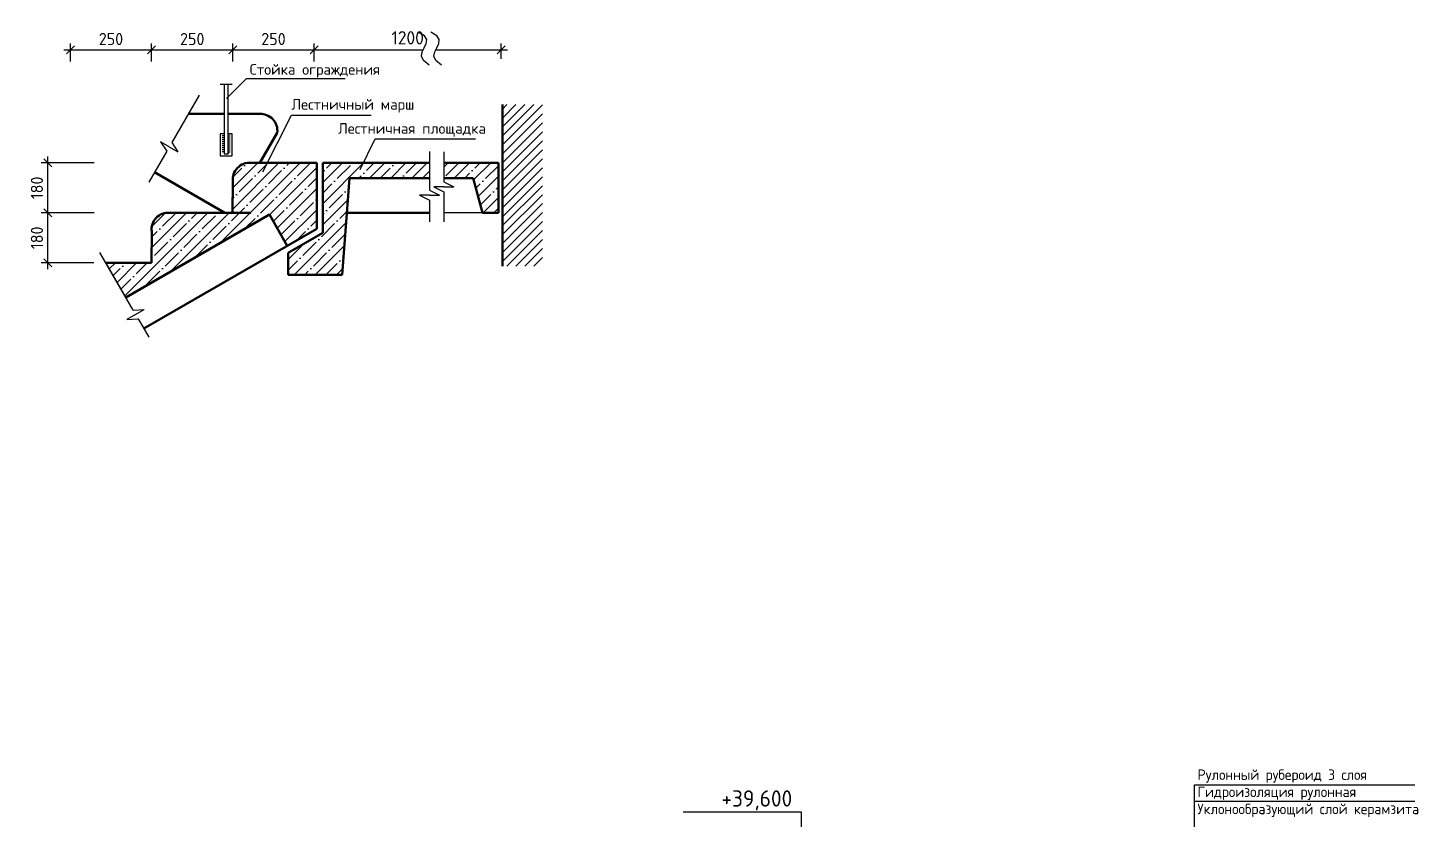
# Model space of a CAD drawing. Header units: inches. Extents: x -2431 to 214825, y 3 to 92804.
# Drawn here: x 162605 to 214825, y 63089 to 92804 of the extents above; entities that cross this region are included whole.
import ezdxf
from ezdxf.enums import TextEntityAlignment as Align

# ---------------------------------------------------------------- set-up
doc = ezdxf.new("R2010")
doc.units = ezdxf.units.IN
doc.header["$MEASUREMENT"] = 0
doc.layers.add('ВЫНОСКИ_Р_СТ', color=130, linetype='Continuous')
doc.layers.add('ОСНОВНЫЕ', color=7, linetype='Continuous', lineweight=50)
doc.styles.add('Arial_1', font='arial.ttf', dxfattribs={"height": 250})
doc.styles.add('GOST-2.304_Type-B', font='GOST_Common.ttf')
doc.styles.add('Чертеж250', font='', dxfattribs={"height": 250})
doc.styles.get('Чертеж250').set_extended_font_data('GOST type B')
doc.dimstyles.new('Диагональ_-_2_5_мм_Arial', dxfattribs={"dimscale": 304.8, "dimtxt": 255.06485, "dimasz": 0.984252, "dimexe": 0.787402, "dimexo": 0.492126, "dimgap": 0.574147, "dimtad": 1, "dimdec": 0, "dimzin": 0, "dimdsep": 46, "dimtxsty": 'Arial_1', "dimblk1": 'OBLIQUE', "dimblk2": 'OBLIQUE', "dimsah": 1, "dimcen": 0.09, "dimdle": 0.787402, "dimazin": 0, "dimtfac": 1, "dimtdec": 4, "dimtix": 1, "dimtmove": 0, "dimatfit": 3, "dimfxl": 1, "dimtvp": 1, "dimtfill": 1, "dimtolj": 1, "dimtzin": 0, "dimarcsym": 2})

# ---------------------------------------------------------------- blocks, each defined once
blk = doc.blocks.new('_Oblique')
at = {"color": 0, "linetype": 'ByBlock', "lineweight": -2}
blk.add_line((-0.5, -0.5), (0.5, 0.5), dxfattribs=at)
blk = doc.blocks.new('*D338')
at = {"color": 0, "lineweight": -2, "transparency": 16777216}
for p, q in [((165099, 85858), (163112, 85858)), ((163352, 83743), (163352, 86098)), ((165082, 83983), (163112, 83983))]:
    blk.add_line(p, q, dxfattribs=at)
at = {"layer": 'Defpoints', "color": 0, "transparency": 16777216}
for p in [(163352, 85858), (165249, 85858), (165232, 83983)]:
    blk.add_point(p, dxfattribs=at)
at = {"color": 0, "lineweight": -2, "transparency": 16777216, "xscale": 299.9999999999999, "yscale": 299.9999999999999, "zscale": 299.9999999999999}
for p, rotation in [((163352, 85858), 90), ((163352, 83983), 270)]:
    blk.add_blockref('_Oblique', p, dxfattribs=dict(at, rotation=rotation))
at = {"color": 0, "transparency": 16777216, "insert": (162948, 84920), "char_height": 457.2, "width": 922.94, "attachment_point": 5, "rotation": 90, "style": 'GOST-2.304_Type-B', "bg_fill": 3, "box_fill_scale": 1.25, "bg_fill_color": 256, "bg_fill_true_color": 13158600, "bg_fill_transparency": 0}
blk.add_mtext('\\A1;180', dxfattribs=at)
blk = doc.blocks.new('*D339')
at = {"color": 0, "lineweight": -2, "transparency": 16777216}
for p, q in [((165099, 87733), (163112, 87733)), ((163352, 85618), (163352, 87973)), ((165082, 85858), (163112, 85858))]:
    blk.add_line(p, q, dxfattribs=at)
at = {"layer": 'Defpoints', "color": 0, "transparency": 16777216}
for p in [(163352, 87733), (165249, 87733), (165232, 85858)]:
    blk.add_point(p, dxfattribs=at)
at = {"color": 0, "lineweight": -2, "transparency": 16777216, "xscale": 299.9999999999999, "yscale": 299.9999999999999, "zscale": 299.9999999999999}
for p, rotation in [((163352, 87733), 90), ((163352, 85858), 270)]:
    blk.add_blockref('_Oblique', p, dxfattribs=dict(at, rotation=rotation))
at = {"color": 0, "transparency": 16777216, "insert": (162948, 86795), "char_height": 457.2, "width": 922.94, "attachment_point": 5, "rotation": 90, "style": 'GOST-2.304_Type-B', "bg_fill": 3, "box_fill_scale": 1.25, "bg_fill_color": 256, "bg_fill_true_color": 13158600, "bg_fill_transparency": 0}
blk.add_mtext('\\A1;180', dxfattribs=at)
blk = doc.blocks.new('*D340')
at = {"color": 0, "lineweight": -2, "transparency": 16777216}
for p, q in [((167015, 91979), (170547, 91979)), ((167255, 91544), (167255, 92219)), ((170307, 91640), (170307, 92219))]:
    blk.add_line(p, q, dxfattribs=at)
at = {"layer": 'Defpoints', "color": 0, "transparency": 16777216}
for p in [(170307, 91979), (167255, 91394), (170307, 91490)]:
    blk.add_point(p, dxfattribs=at)
at = {"color": 0, "lineweight": -2, "transparency": 16777216, "xscale": 299.9999999999999, "yscale": 299.9999999999999, "zscale": 299.9999999999999, "rotation": 180}
blk.add_blockref('_Oblique', (167255, 91979), dxfattribs=at)
at = {"color": 0, "lineweight": -2, "transparency": 16777216, "xscale": 299.9999999999999, "yscale": 299.9999999999999, "zscale": 299.9999999999999}
blk.add_blockref('_Oblique', (170307, 91979), dxfattribs=at)
at = {"color": 0, "transparency": 16777216, "insert": (168781, 92383), "char_height": 457.2, "width": 922.94, "attachment_point": 5, "style": 'GOST-2.304_Type-B', "bg_fill": 3, "box_fill_scale": 1.25, "bg_fill_color": 256, "bg_fill_true_color": 13158600, "bg_fill_transparency": 0}
blk.add_mtext('\\A1;250', dxfattribs=at)
blk = doc.blocks.new('*D341')
at = {"color": 0, "lineweight": -2, "transparency": 16777216}
for p, q in [((163964, 91979), (167495, 91979)), ((164204, 91544), (164204, 92219)), ((167255, 91640), (167255, 92219))]:
    blk.add_line(p, q, dxfattribs=at)
at = {"layer": 'Defpoints', "color": 0, "transparency": 16777216}
for p in [(167255, 91979), (164204, 91394), (167255, 91490)]:
    blk.add_point(p, dxfattribs=at)
at = {"color": 0, "lineweight": -2, "transparency": 16777216, "xscale": 299.9999999999999, "yscale": 299.9999999999999, "zscale": 299.9999999999999, "rotation": 180}
blk.add_blockref('_Oblique', (164204, 91979), dxfattribs=at)
at = {"color": 0, "lineweight": -2, "transparency": 16777216, "xscale": 299.9999999999999, "yscale": 299.9999999999999, "zscale": 299.9999999999999}
blk.add_blockref('_Oblique', (167255, 91979), dxfattribs=at)
at = {"color": 0, "transparency": 16777216, "insert": (165729, 92383), "char_height": 457.2, "width": 922.94, "attachment_point": 5, "style": 'GOST-2.304_Type-B', "bg_fill": 3, "box_fill_scale": 1.25, "bg_fill_color": 256, "bg_fill_true_color": 13158600, "bg_fill_transparency": 0}
blk.add_mtext('\\A1;250', dxfattribs=at)
blk = doc.blocks.new('*D342')
at = {"color": 0, "lineweight": -2, "transparency": 16777216}
for p, q in [((170067, 91979), (173598, 91979)), ((170307, 91544), (170307, 92219)), ((173358, 91640), (173358, 92219))]:
    blk.add_line(p, q, dxfattribs=at)
at = {"layer": 'Defpoints', "color": 0, "transparency": 16777216}
for p in [(173358, 91979), (170307, 91394), (173358, 91490)]:
    blk.add_point(p, dxfattribs=at)
at = {"color": 0, "lineweight": -2, "transparency": 16777216, "xscale": 299.9999999999999, "yscale": 299.9999999999999, "zscale": 299.9999999999999, "rotation": 180}
blk.add_blockref('_Oblique', (170307, 91979), dxfattribs=at)
at = {"color": 0, "lineweight": -2, "transparency": 16777216, "xscale": 299.9999999999999, "yscale": 299.9999999999999, "zscale": 299.9999999999999}
blk.add_blockref('_Oblique', (173358, 91979), dxfattribs=at)
at = {"color": 0, "transparency": 16777216, "insert": (171832, 92383), "char_height": 457.2, "width": 922.94, "attachment_point": 5, "style": 'GOST-2.304_Type-B', "bg_fill": 3, "box_fill_scale": 1.25, "bg_fill_color": 256, "bg_fill_true_color": 13158600, "bg_fill_transparency": 0}
blk.add_mtext('\\A1;250', dxfattribs=at)

msp = doc.modelspace()

# ---------------------------------------------------------------- hatches: boundary and pattern name
h = msp.add_hatch()
h.set_pattern_fill('ANSI31', color=256, scale=75, style=0)
h.set_pattern_definition([(45, (131898.23, 63446.45), (-168.3798, 168.3798), [])])
h.paths.add_polyline_path([(181931.40216, 89921.50673), (180431.40216, 89921.50673), (180431.40216, 83858.10265), (181931.40216, 83858.10265)])
at = {"ltscale": 0.3}
h = msp.add_hatch(dxfattribs=at)
h.set_pattern_fill('ANSI35', color=256, scale=2250, style=0)
h.set_pattern_definition([(45, (259842.13, 60989.47), (-397.7476, 397.7476), []), (45, (260239.9, 60989.47), (-397.7476, 397.7476), [703.125, -140.625, 0, -140.625])])
edge = h.paths.add_edge_path()
edge.add_line((171677.33628, 85789.56148), (172352.33628, 84620.42718))
edge.add_line((172352.33628, 84620.42718), (173456.51867, 85257.92718))
edge.add_line((173456.51867, 85257.92718), (173456.51867, 87732.92718))
edge.add_line((173456.51867, 87732.92718), (170981.51867, 87732.92718))
edge.add_arc((170929.09839, 87107.38042), 627.73931, 85.209854706, 187.351118712)
edge.add_line((170306.51867, 87027.06148), (170298.53204, 85862.6116))
edge.add_line((170298.53204, 85862.6116), (170006.51867, 85857.92718))
edge.add_line((170006.51867, 85857.92718), (167827.54572, 85857.92718))
edge.add_arc((167879.96591, 85232.38041), 627.73931, 94.790136597, 187.351109069)
edge.add_line((167257.38617, 85152.06158), (167249.53098, 83987.53334))
edge.add_line((167249.53098, 83987.53334), (165532.38623, 83982.92718))
edge.add_line((165532.38623, 83982.92718), (166286.32815, 82677.06148))
edge.add_line((166286.32815, 82677.06148), (171677.33628, 85789.56148))
h.paths.add_polyline_path([(173681.51867, 87732.92718), (173681.51867, 85107.92718), (172382.48057, 84357.92718), (172382.48057, 83532.92718), (174407.48057, 83532.92718), (174682.11296, 87161.92705), (177690.97874, 87161.92705), (177690.97874, 87732.92718)])
h.paths.add_polyline_path([(178231.87468, 87732.92718), (178231.87468, 87161.92705), (179332.11296, 87161.92705), (179681.51867, 85857.92718), (180281.51867, 85857.92718), (180281.51867, 87732.92718)])

# ---------------------------------------------------------------- linework, layer by layer
for p, q in [((177926.49991, 91979.36451), (180624.99991, 91979.36451)), ((180384.99991, 91639.86451), (180384.99991, 92219.36451)), ((170065.5142, 90147.56506), (170820.37733, 90901.43388)), ((170820.37733, 90901.43388), (174523.90512, 90901.43388)), ((169824.96991, 90693.13684), (170274.96991, 90693.13684)), ((169974.96991, 90693.13684), (169974.96991, 88068.13684)), ((170124.96991, 88068.13684), (170124.96991, 90693.13684)), ((169038.13204, 90272.31825), (168013.11767, 88496.94129)), ((171430.9541, 87399.5476), (172506.83694, 89520.15963)), ((172506.83694, 89520.15963), (175506.0411, 89520.15963)), ((169974.96991, 88818.13684), (169824.96991, 88818.13684)), ((169824.96991, 88818.13684), (169824.96991, 87993.13684)), ((170274.96991, 88818.13684), (170124.96991, 88818.13684)), ((170124.96991, 88818.13684), (170199.96991, 88818.13684)), ((170274.96991, 87993.13684), (170274.96991, 88818.13684)), ((167594.60815, 88522.06153), (167825.61767, 88172.18177)), ((167919.36767, 88334.56153), (167594.60815, 88522.06153)), ((167919.36767, 88334.56153), (168244.1272, 88147.06153)), ((168013.11767, 88496.94129), (168244.1272, 88147.06153)), ((169974.96991, 88743.13684), (169899.96991, 88743.13684)), ((169974.96991, 88668.13684), (169899.96991, 88668.13684)), ((169974.96991, 88593.13684), (169899.96991, 88593.13684)), ((169974.96991, 88518.13684), (169899.96991, 88518.13684)), ((169974.96991, 88443.13684), (169899.96991, 88443.13684)), ((169974.96991, 88368.13684), (169899.96991, 88368.13684)), ((169974.96991, 88293.13684), (169899.96991, 88293.13684)), ((170124.96991, 88743.13684), (170199.96991, 88743.13684)), ((170124.96991, 88668.13684), (170199.96991, 88668.13684)), ((170124.96991, 88593.13684), (170199.96991, 88593.13684)), ((170124.96991, 88518.13684), (170199.96991, 88518.13684)), ((170124.96991, 88443.13684), (170199.96991, 88443.13684)), ((170124.96991, 88368.13684), (170199.96991, 88368.13684)), ((170124.96991, 88293.13684), (170199.96991, 88293.13684)), ((175091.94169, 87485.26997), (175645.74001, 88639.15082)), ((175645.74001, 88639.15082), (179414.93786, 88639.15082)), ((167825.61767, 88172.18177), (167144.87426, 87008.57654)), ((169824.96991, 87993.13684), (170274.96991, 87993.13684)), ((169974.96991, 88218.13684), (169899.96991, 88218.13684)), ((169974.96991, 88143.13684), (169899.96991, 88143.13684)), ((169974.96991, 88068.13684), (170124.96991, 88068.13684)), ((170124.96991, 88218.13684), (170199.96991, 88218.13684)), ((170124.96991, 88143.13684), (170124.96991, 88068.13684)), ((170124.96991, 88143.13684), (170199.96991, 88143.13684)), ((173456.51867, 87732.92718), (173456.51867, 85257.92718)), ((177690.97874, 88160.88927), (177690.97874, 86701.59948)), ((177690.97874, 87732.92718), (177690.97874, 87161.92705)), ((178231.87468, 88149.43111), (178231.87468, 87024.43111)), ((178231.87468, 87732.92718), (178231.87468, 87161.92705)), ((174583.42996, 85857.92718), (174682.11296, 87161.92705)), ((177690.97874, 86701.59948), (178065.97874, 86514.09948)), ((178231.87468, 86836.93111), (177856.87468, 86836.93111)), ((177856.87468, 86836.93111), (178231.87468, 86649.43111)), ((178231.87468, 87024.43111), (178606.87468, 86836.93111)), ((178231.87468, 86836.93111), (178606.87468, 86836.93111)), ((177690.97874, 86514.09948), (177315.97874, 86514.09948)), ((177315.97874, 86514.09948), (177690.97874, 86326.59948)), ((177690.97874, 86514.09948), (178065.97874, 86514.09948)), ((177690.97874, 86326.59948), (177690.97874, 85524.43111)), ((178231.87468, 86649.43111), (178231.87468, 85524.43111)), ((170298.49991, 85857.92718), (170006.51867, 85857.92718)), ((172352.33628, 84620.42718), (171677.33628, 85789.56148)), ((179681.51867, 85857.92718), (178231.87468, 85857.92718)), ((180281.51867, 85857.92718), (179681.51867, 85857.92718)), ((172352.33628, 84620.42718), (173456.51867, 85257.92718)), ((166557.40059, 82207.55023), (165310.28195, 84367.62307)), ((165532.38623, 83982.92718), (166286.32815, 82677.06148)), ((166651.15059, 82045.17046), (166326.39107, 81857.67046)), ((166557.40059, 82207.55023), (166975.91012, 82232.67046)), ((166651.15059, 82045.17046), (166975.91012, 82232.67046)), ((166326.39107, 81857.67046), (166744.90059, 81882.7907)), ((166744.90059, 81882.7907), (167145.98478, 81188.09251)), ((191666.19738, 63355.38379), (187219.16673, 63355.38379)), ((191666.19738, 61795.46439), (191666.19738, 63355.38379))]:
    msp.add_line(p, q)
msp.add_lwpolyline([(178147.06022, 91400.43165), (177929.61246, 91571.57569), (177860.22818, 91738.28711), (177888.59586, 91900.51612), (177964.40397, 92058.2129), (178037.34098, 92211.32764), (178057.09537, 92359.81055), (177973.35563, 92503.61182), (177735.81022, 92642.68165)])
at = {"layer": 'ВЫНОСКИ_Р_СТ', "color": 0}
for p, q in [((206422.80708, 56895.40107), (206422.80708, 64382.16169)), ((206422.80708, 64382.16169), (214699.96051, 64382.16169)), ((206422.80708, 63763.88502), (214699.96051, 63763.88502))]:
    msp.add_line(p, q, dxfattribs=at)
at = {"layer": 'ОСНОВНЫЕ'}
for p, q in [((180431.40216, 89921.50673), (180431.40216, 83858.10265)), ((168631.57271, 89568.13684), (169974.96991, 89568.13684)), ((170124.96991, 89568.13684), (171403.94286, 89568.13684)), ((171322.07532, 87732.92718), (171974.10235, 88862.27114)), ((173456.51867, 87732.92718), (170981.51867, 87732.92718)), ((173456.51867, 85257.92718), (173456.51867, 87732.92718)), ((173681.51867, 87732.92718), (173681.51867, 85107.92718)), ((177690.97874, 87732.92718), (173681.51867, 87732.92718)), ((180281.51867, 87732.92718), (178231.87468, 87732.92718)), ((180281.51867, 87732.92718), (180281.51867, 85857.92718)), ((170006.51867, 85857.92718), (167364.19876, 87383.4713)), ((170298.49991, 85857.92718), (170306.51867, 87027.06148)), ((174682.11296, 87161.92705), (174407.48057, 83532.92718)), ((177690.97874, 87161.92705), (174682.11296, 87161.92705)), ((179332.11296, 87161.92705), (178231.87468, 87161.92705)), ((179681.51867, 85857.92718), (179332.11296, 87161.92705)), ((171677.33628, 85789.56148), (166286.32815, 82677.06148)), ((170981.51867, 85857.92718), (167827.54572, 85857.92718)), ((171677.33628, 85789.56148), (172352.33628, 84620.42718)), ((177690.97874, 85857.92718), (174583.42996, 85857.92718)), ((179681.51867, 85857.92718), (180281.51867, 85857.92718)), ((173456.51867, 85257.92718), (166961.32815, 81507.92718)), ((167249.49991, 83982.92718), (167257.38623, 85152.06148)), ((173681.51867, 85107.92718), (172382.48057, 84357.92718)), ((172382.48057, 84357.92718), (172382.48057, 83532.92718)), ((165532.38623, 83982.92718), (167249.49991, 83982.92718)), ((172382.48057, 83532.92718), (174407.48057, 83532.92718))]:
    msp.add_line(p, q, dxfattribs=at)
for centre, start, end in [((171351.52268, 88942.59007), 352.648881288, 94.790145298), ((170929.09839, 87107.38042), 85.209854702, 187.351118712), ((167879.96591, 85232.38041), 85.209854702, 187.351118712)]:
    msp.add_arc(centre, 627.73931, start, end, dxfattribs=at)

# ---------------------------------------------------------------- block references
at = {"xscale": 299.9999999999999, "yscale": 299.9999999999999, "zscale": 299.9999999999999}
msp.add_blockref('_Oblique', (180384.99991, 91979.36451), dxfattribs=at)

# ---------------------------------------------------------------- texts
at = {"style": 'Чертеж250'}
msp.add_text('+39,600', height=612, dxfattribs=at).set_placement((188655.86946, 63561.4787))
at = {"color": 7, "lineweight": 13, "char_height": 400, "attachment_point": 1, "line_spacing_factor": 1.5, "style": 'GOST-2.304_Type-B'}
for s, insert, width in [('{\\fISOCPEUR|b0|i0|c204|p34;Стойка ограждения}', (170938.59964, 91442.3352), 5730.0318169), ('{\\fISOCPEUR|b0|i0|c204|p34;Лестничный марш}', (172506.83694, 90130.41295), 6322.3496397), ('{\\fISOCPEUR|b0|i0|c204|p34;Лестничная площадка}', (174258.60952, 89225.01739), 5656.5610996)]:
    msp.add_mtext(s, dxfattribs=dict(at, insert=insert, width=width))
at = {"layer": 'ВЫНОСКИ_Р_СТ', "color": 0, "style": 'GOST-2.304_Type-B'}
for s, p in [('Рулонный рубероид 3 слоя', (206536.94708, 64445.61489)), ('Гидроизоляция рулонная', (206536.94708, 63802.11489)), ('Уклонообразующий слой керамзита ', (206536.94708, 63158.61489))]:
    msp.add_text(s, height=393.12, dxfattribs=at).set_placement(p, align=Align.BOTTOM_LEFT)

# ---------------------------------------------------------------- dimensions: what is measured, and where the dimension line sits
dim = msp.add_linear_dim(base=(170306.51867, 91979.36451), p1=(167255.03155, 91394.36451), p2=(170306.51867, 91489.86451), text='250', dimstyle='Диагональ_-_2_5_мм_Arial', override={"dimtxt": 1.5, "dimpost": '<>', "dimtxsty": 'GOST-2.304_Type-B', "dimfxl": 1975})
dim.commit()
dim.dimension.update_dxf_attribs({"geometry": '*D340', "text_midpoint": (168780.77511, 92382.96451)})

# ---------------------------------------------------------------- next in the draw order: dimensions: what is measured, and where the dimension line sits
for base, p1, p2, picture, middle in [((167255.03155, 91979.36451), (164203.54443, 91394.36451), (167255.03155, 91489.86451), '*D341', (165729.28799, 92382.96451)), ((173358.0058, 91979.36451), (170306.51867, 91394.36451), (173358.0058, 91489.86451), '*D342', (171832.26224, 92382.96451))]:
    dim = msp.add_linear_dim(base=base, p1=p1, p2=p2, text='250', dimstyle='Диагональ_-_2_5_мм_Arial', override={"dimtxt": 1.5, "dimpost": '<>', "dimtxsty": 'GOST-2.304_Type-B', "dimfxl": 1975})
    dim.commit()
    dim.dimension.update_dxf_attribs({"geometry": picture, "text_midpoint": middle})
dim = msp.add_linear_dim(base=(163351.6615, 85857.92718), p1=(165231.88711, 83982.92718), p2=(165248.5243, 85857.92718), angle=90, text='180', dimstyle='Диагональ_-_2_5_мм_Arial', override={"dimtxt": 1.5, "dimpost": '<>', "dimtxsty": 'GOST-2.304_Type-B', "dimfxl": 1975})
dim.commit()
dim.dimension.update_dxf_attribs({"geometry": '*D338', "text_midpoint": (162948.0615, 84920.42718)})

# ---------------------------------------------------------------- next in the draw order: linework, layer by layer
for p, q in [((173118.0058, 91979.36451), (177459.71225, 91979.36451)), ((173358.0058, 91544.36451), (173358.0058, 92219.36451))]:
    msp.add_line(p, q)

# ---------------------------------------------------------------- next in the draw order: block references
at = {"xscale": 299.9999999999999, "yscale": 299.9999999999999, "zscale": 299.9999999999999, "rotation": 180}
msp.add_blockref('_Oblique', (173358.0058, 91979.36451), dxfattribs=at)

# ---------------------------------------------------------------- next in the draw order: dimensions: what is measured, and where the dimension line sits
dim = msp.add_linear_dim(base=(163351.6615, 87732.92718), p1=(165231.88711, 85857.92718), p2=(165248.5243, 87732.92718), angle=90, text='180', dimstyle='Диагональ_-_2_5_мм_Arial', override={"dimtxt": 1.5, "dimpost": '<>', "dimtxsty": 'GOST-2.304_Type-B', "dimfxl": 1975})
dim.commit()
dim.dimension.update_dxf_attribs({"geometry": '*D339', "text_midpoint": (162948.0615, 86795.42718)})

# ---------------------------------------------------------------- next in the draw order: texts
at = {"insert": (176871.50286, 92428.86045), "char_height": 500, "width": 922.9423495, "attachment_point": 5, "style": 'GOST-2.304_Type-B', "bg_fill": 3, "box_fill_scale": 1.25, "bg_fill_color": 256, "bg_fill_true_color": 13158600, "bg_fill_transparency": 0}
msp.add_mtext('\\A1;1200', dxfattribs=at)

# ---------------------------------------------------------------- next in the draw order: linework, layer by layer
msp.add_lwpolyline([(177679.99991, 91399.86451), (177462.55216, 91571.00855), (177393.16788, 91737.71998), (177421.53556, 91899.94898), (177497.34366, 92057.64576), (177570.28067, 92210.7605), (177590.03507, 92359.24341), (177506.29532, 92503.04468), (177268.74991, 92642.11451)])

doc.saveas('drawing.dxf')
